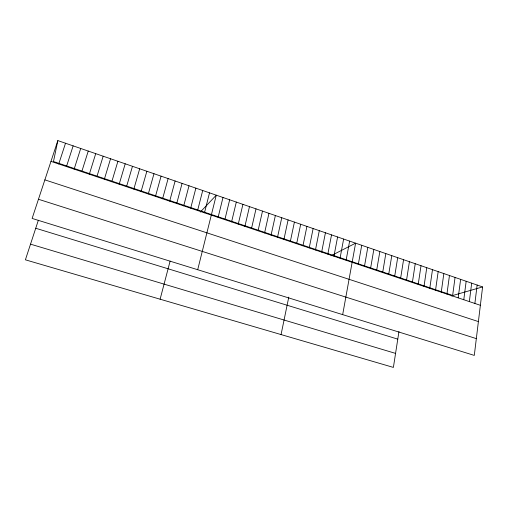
<?xml version="1.0" encoding="UTF-8"?>
<svg xmlns="http://www.w3.org/2000/svg" width="508" height="508" viewBox="0 0 508 508"><rect width="100%" height="100%" fill="white"/><g stroke="black" fill="none" stroke-linecap="round" stroke-linejoin="round"><path stroke-width="0.76" d="M482.6 286.925L474.294 355.403L32.125 218.434L57.842 140.589L482.6 286.925L451.358 295.904M474.872 303.454L477.152 285.051M469.341 301.6L471.672 283.159M463.785 299.733L466.166 281.261M458.191 297.859L460.623 279.356M452.571 295.98L455.06 277.438M446.926 294.081L449.459 275.507M441.242 292.183L443.833 273.571M435.527 290.265L438.175 271.621M429.787 288.341L432.486 269.659M424.009 286.404L426.764 267.691M418.205 284.455L421.011 265.709M412.363 282.499L415.226 263.716M406.489 280.53L409.416 261.709M398.964 331.514L393.389 367.411L25.4 259.817L38.348 220.25M400.583 278.555L403.568 259.696M394.646 276.562L397.688 257.67M388.677 274.561L391.776 255.632M382.67 272.548L385.826 253.587M376.631 270.523L379.851 251.524M370.561 268.491L373.837 249.453M364.452 266.44L367.792 247.371M358.311 264.382L361.715 245.275M342.671 314.63L355.6 243.173L330.943 255.797M346.107 260.293L349.631 241.116M340.043 258.261L343.63 239.046M333.947 256.216L337.598 236.969M327.819 254.165L331.534 234.88M321.653 252.095L325.431 232.778M315.455 250.019L319.297 230.664M309.22 247.929L313.125 228.536M302.952 245.828L306.921 226.403M296.647 243.713L300.685 224.25M281.064 334.569L288.779 297.116M57.842 140.589L53.48 161.544L452.787 295.491M290.309 241.592L294.411 222.091M283.928 239.452L288.099 219.92M277.514 237.306L281.756 217.729M271.069 235.141L275.374 215.532M264.579 232.969L268.961 213.322M258.051 230.778L262.503 211.099M251.492 228.581L256.013 208.864M244.894 226.371L249.485 206.61M238.252 224.142L242.919 204.349M231.578 221.907L236.315 202.076M224.86 219.653L229.673 199.784M218.103 217.392L222.993 197.485M197.701 269.723L216.275 195.167L200.336 212.058M204.47 212.82L209.512 192.843M197.593 210.515L202.717 190.5M190.678 208.197L195.878 188.144M183.718 205.867L189.001 185.776M160.115 299.206L170.123 261.074M176.721 203.518L182.08 183.388M169.678 201.155L175.12 180.988M162.592 198.787L168.116 178.581M155.467 196.393L161.074 176.149M148.292 193.993L153.988 173.711M141.078 191.573L146.856 171.253M133.826 189.141L139.681 168.783M126.524 186.696L132.467 166.3M119.177 184.233L125.209 163.798M111.785 181.756L117.907 161.277M104.343 179.261L110.56 158.75M96.863 176.752L103.168 156.204M89.332 174.231L95.726 153.638M81.756 171.691L88.246 151.06M74.136 169.132L80.715 148.469M66.465 166.567L73.139 145.853M58.744 163.976L65.513 143.231M30.524 244.157L395.567 353.397M35.731 228.251L397.777 339.134M38.456 199.269L476.333 338.626M44.863 179.87L478.396 321.589M50.978 161.373L480.371 305.295"/></g></svg>
